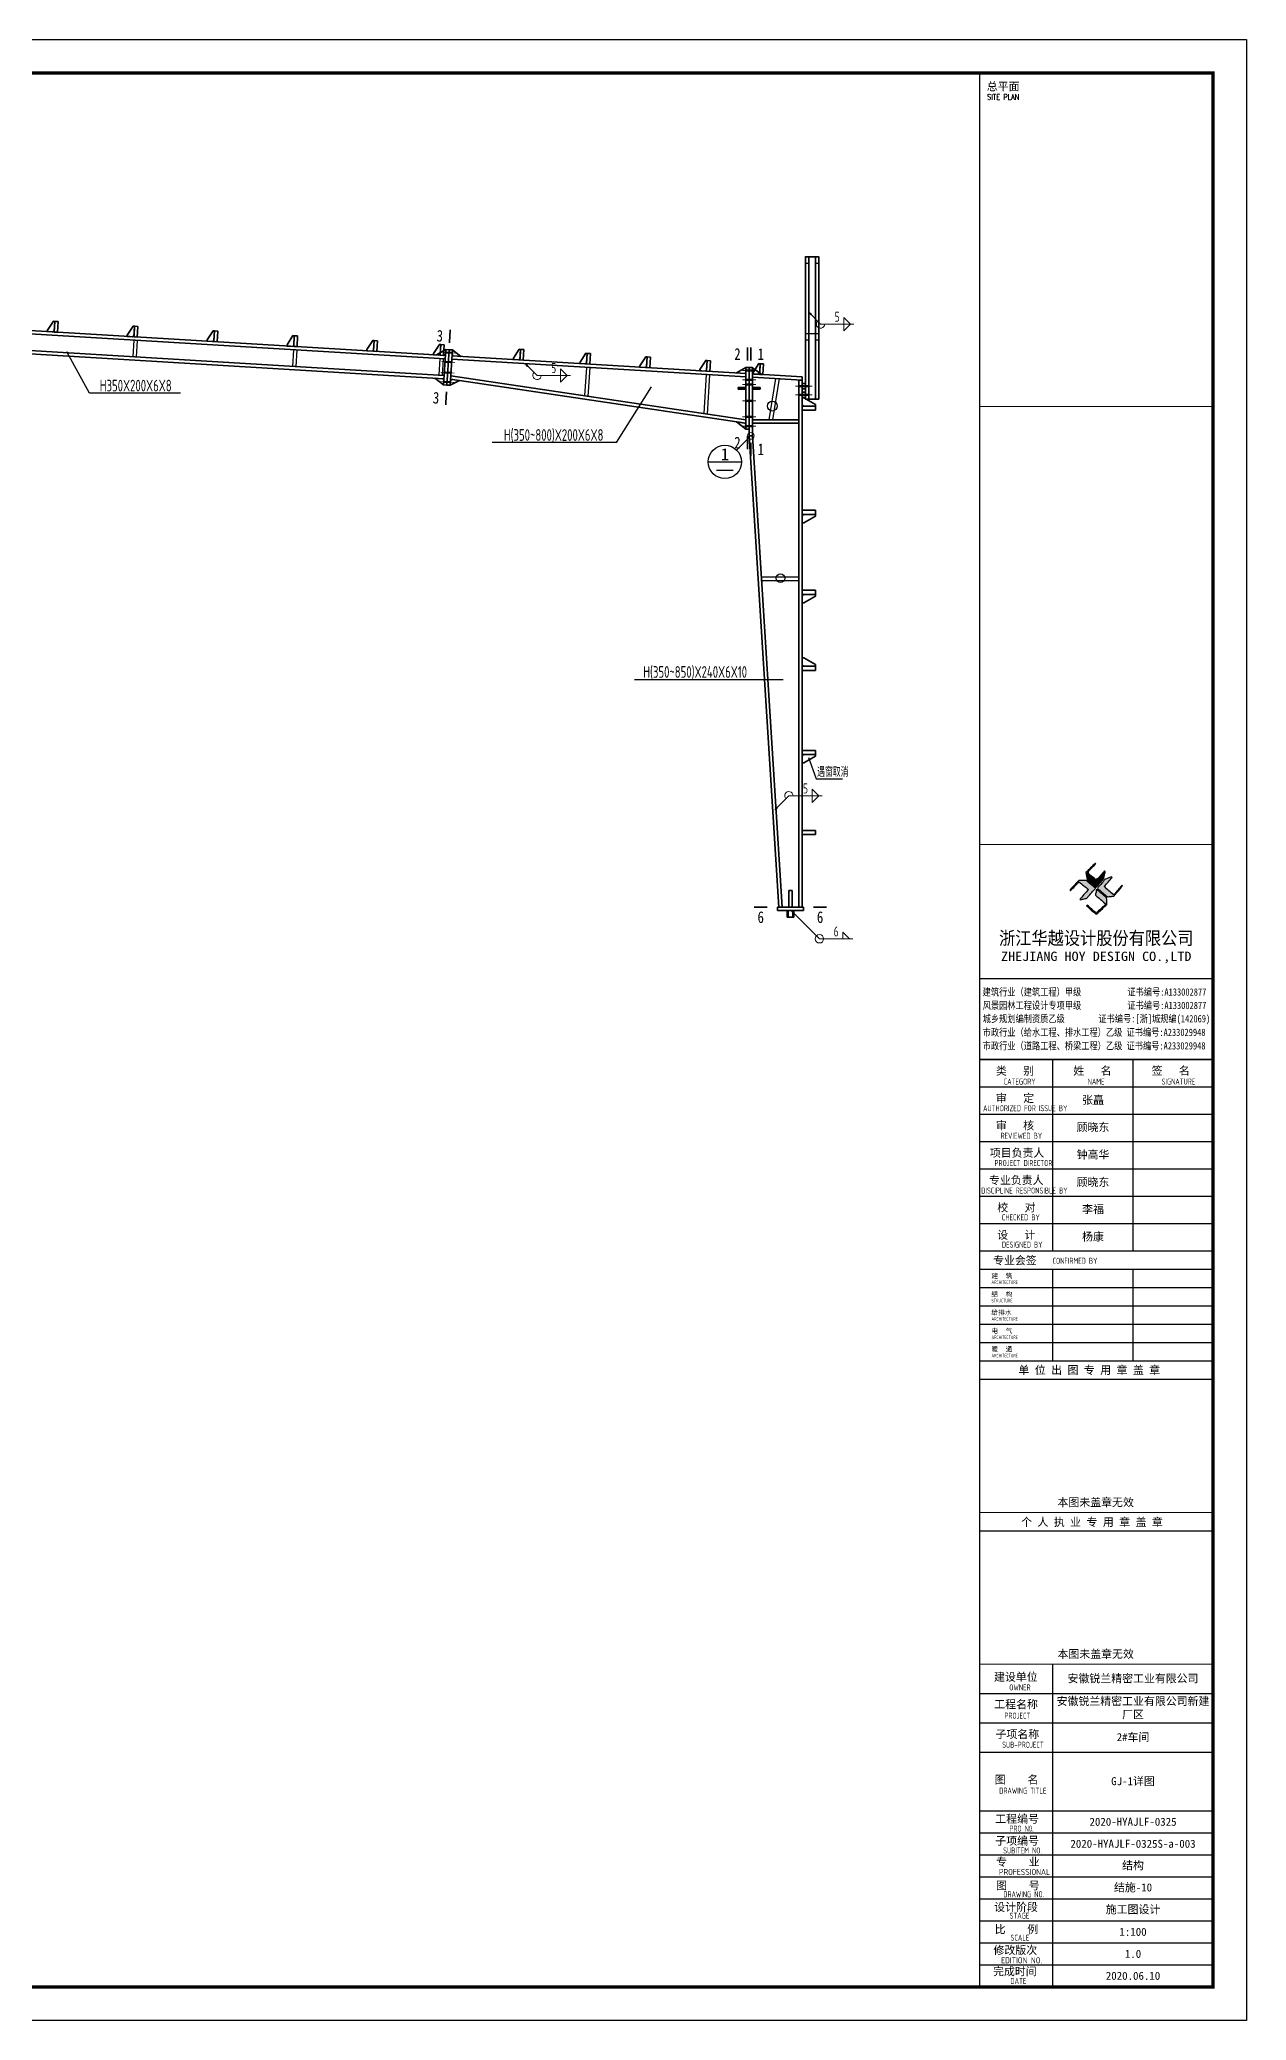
# Model space of a CAD drawing. Extents: x 492302 to 683319, y -252071 to 755100.
# Drawn here: x 562144 to 598336, y -113816 to -54416 of the extents above; entities that cross this region are included whole.
import ezdxf
from ezdxf.enums import TextEntityAlignment as Align

# ---------------------------------------------------------------- set-up
doc = ezdxf.new("R2010")
doc.units = 0
doc.header["$LTSCALE"] = 1000
doc.header["$MEASUREMENT"] = 0
for name, color, linetype, lineweight in [('10', 7, 'Continuous', 35), ('114', 2, 'Continuous', 18), ('116', 1, 'Continuous', 35), ('12', 2, 'Continuous', 35), ('14', 2, 'Continuous', 35), ('墙线__粗线', 7, 'Continuous', 18), ('焊缝标注', 9, 'Continuous', 18), ('索引符号标注', 9, 'Continuous', 18), ('钢板标注', 9, 'Continuous', 18)]:
    doc.layers.add(name, color=color, linetype=linetype, lineweight=lineweight)
for name, color, linetype in [('3T_WOOD', 21, 'Continuous'), ('BALCONY', 6, 'Continuous'), ('PUB_TITLE', 171, 'Continuous'), ('TK', 4, 'Continuous')]:
    doc.layers.add(name, color=color, linetype=linetype)
doc.styles.add('-宋体', font='', dxfattribs={"width": 0.8})
doc.styles.add('FromPkpm', font='Pkpmeng', dxfattribs={"width": 0.7, "bigfont": 'hztxt'})
doc.styles.add('HT', font='simhei.ttf', dxfattribs={"width": 0.8})
doc.styles.add('ROMANS', font='romans__.ttf', dxfattribs={"width": 0.65, "height": 231.275})
doc.styles.add('TSSD_Dimension', font='Tssdeng.shx', dxfattribs={"width": 0.7, "bigfont": 'hztxt.shx'})
doc.styles.add('TSSD_REIN', font='tssdeng.shx', dxfattribs={"width": 0.7, "bigfont": 'tssdchn.shx'})
doc.styles.add('图框', font='')
doc.styles.add('图框字体', font='', dxfattribs={"width": 0.8})
doc.styles.add('图签宋体', font='', dxfattribs={"height": 300})
doc.styles.add('图签黑体', font='simhei.ttf', dxfattribs={"height": 550})
doc.styles.get('-宋体').set_extended_font_data('SimSun')
doc.styles.get('图框').set_extended_font_data('SimSun')
doc.styles.get('图框字体').set_extended_font_data('NSimSun')
doc.styles.get('图签宋体').set_extended_font_data('NSimSun')

# ---------------------------------------------------------------- blocks, each defined once
blk = doc.blocks.new('A$C053D6479')
at = {"layer": 'PUB_TITLE'}
h = blk.add_hatch(color=256, dxfattribs=at)
h.dxf.hatch_style = 1
edge = h.paths.add_edge_path()
edge.add_spline(control_points=[(1026, 827), (1105, 920), (1188, 1008), (1266, 1102)], knot_values=[13, 13, 13, 13, 14, 14, 14, 14], degree=3, periodic=0)
edge.add_spline(control_points=[(1266, 1102), (1258, 1111), (1249, 1119), (1239, 1116)], knot_values=[12, 12, 12, 12, 13, 13, 13, 13], degree=3, periodic=0)
edge.add_spline(control_points=[(1239, 1116), (1210, 1107), (1179, 1092), (1144, 1077)], knot_values=[11, 11, 11, 11, 12, 12, 12, 12], degree=3, periodic=0)
edge.add_spline(control_points=[(1144, 1077), (1109, 1063), (1069, 1053), (1047, 1038)], knot_values=[10, 10, 10, 10, 11, 11, 11, 11], degree=3, periodic=0)
edge.add_spline(control_points=[(1047, 1038), (1028, 1026), (1007, 992), (991, 972)], knot_values=[9, 9, 9, 9, 10, 10, 10, 10], degree=3, periodic=0)
edge.add_spline(control_points=[(991, 972), (942, 913), (899, 868), (849, 810)], knot_values=[8, 8, 8, 8, 9, 9, 9, 9], degree=3, periodic=0)
edge.add_spline(control_points=[(849, 810), (842, 801), (822, 776), (822, 775)], knot_values=[7, 7, 7, 7, 8, 8, 8, 8], degree=3, periodic=0)
edge.add_spline(control_points=[(822, 775), (823, 771), (848, 752), (859, 744)], knot_values=[6, 6, 6, 6, 7, 7, 7, 7], degree=3, periodic=0)
edge.add_spline(control_points=[(859, 744), (949, 670), (1035, 592), (1122, 521)], knot_values=[5, 5, 5, 5, 6, 6, 6, 6], degree=3, periodic=0)
edge.add_spline(control_points=[(1122, 521), (1153, 527), (1185, 530), (1217, 533)], knot_values=[4, 4, 4, 4, 5, 5, 5, 5], degree=3, periodic=0)
edge.add_spline(control_points=[(1217, 533), (1246, 535), (1293, 532), (1316, 542)], knot_values=[3, 3, 3, 3, 4, 4, 4, 4], degree=3, periodic=0)
edge.add_spline(control_points=[(1316, 542), (1327, 547), (1338, 565), (1349, 579)], knot_values=[2, 2, 2, 2, 3, 3, 3, 3], degree=3, periodic=0)
edge.add_spline(control_points=[(1349, 579), (1423, 670), (1507, 759), (1572, 848)], knot_values=[1, 1, 1, 1, 2, 2, 2, 2], degree=3, periodic=0)
edge.add_spline(control_points=[(1572, 848), (1564, 852), (1561, 861), (1551, 862)], knot_values=[0, 0, 0, 0, 1, 1, 1, 1], degree=3, periodic=0)
edge.add_spline(control_points=[(1551, 862), (1469, 769), (1393, 671), (1310, 579)], knot_values=[15, 15, 15, 15, 16, 16, 16, 16], degree=3, periodic=0)
edge.add_spline(control_points=[(1310, 579), (1216, 662), (1118, 742), (1026, 827)], knot_values=[14, 14, 14, 14, 15, 15, 15, 15], degree=3, periodic=0)
at = {"layer": 'TK'}
h = blk.add_hatch(color=256, dxfattribs=at)
h.dxf.hatch_style = 2
edge = h.paths.add_edge_path()
edge.add_spline(control_points=[(728, 856), (728, 856), (728, 856), (719, 864), (651, 922), (580, 978), (514, 1036), (509, 1106), (488, 1176), (479, 1247), (570, 1343), (663, 1436), (758, 1526), (764, 1523), (768, 1518), (774, 1515), (693, 1422), (599, 1343), (520, 1249), (607, 1171), (698, 1096), (789, 1021), (874, 1109), (950, 1206), (1031, 1298), (1066, 1286), (1054, 1262), (1045, 1224), (1036, 1188), (1031, 1158), (1024, 1121), (1020, 1104), (1017, 1085), (1012, 1071), (1004, 1052), (976, 1026), (956, 1003), (906, 946), (866, 899), (814, 839), (806, 829), (789, 806), (787, 806), (777, 804), (728, 856)], knot_values=[0, 0, 0, 0, 0.005, 0.01, 1, 1, 1, 2, 2, 2, 3, 3, 3, 4, 4, 4, 5, 5, 5, 6, 6, 6, 7, 7, 7, 8, 8, 8, 9, 9, 9, 10, 10, 10, 11, 11, 11, 12, 12, 12, 13, 13, 13, 14, 14, 14, 14], degree=3, periodic=0)
h = blk.add_hatch(color=256, dxfattribs=at)
h.dxf.hatch_style = 2
edge = h.paths.add_edge_path()
edge.add_spline(control_points=[(366, 894), (366, 894), (366, 894), (270, 970), (183, 883), (101, 791), (16, 703), (-18, 714), (9, 735), (28, 755), (103, 838), (192, 930), (266, 1005), (319, 1009), (387, 1005), (442, 1007), (456, 1008), (472, 1011), (485, 1007), (507, 1000), (534, 967), (555, 949), (624, 891), (699, 833), (760, 773), (689, 691), (614, 604), (539, 517), (529, 505), (516, 487), (506, 482), (492, 475), (469, 472), (452, 467), (416, 456), (383, 448), (342, 438), (323, 433), (297, 422), (293, 440), (291, 452), (313, 470), (322, 480), (400, 566), (477, 652), (553, 736), (460, 815), (366, 894)], knot_values=[0, 0, 0, 0, 0.005, 0.01, 1, 1, 1, 2, 2, 2, 3, 3, 3, 4, 4, 4, 5, 5, 5, 6, 6, 6, 7, 7, 7, 8, 8, 8, 9, 9, 9, 10, 10, 10, 11, 11, 11, 12, 12, 12, 13, 13, 13, 14, 14, 14, 15, 15, 15, 15], degree=3, periodic=0)
h = blk.add_hatch(color=256, dxfattribs=at)
h.dxf.hatch_style = 2
edge = h.paths.add_edge_path()
edge.add_spline(control_points=[(511, 261), (511, 261), (511, 261), (516, 267), (609, 192), (696, 111), (785, 33), (883, 118), (977, 208), (1070, 298), (992, 373), (892, 456), (803, 534), (791, 544), (768, 561), (766, 569), (761, 588), (776, 634), (780, 655), (785, 690), (788, 721), (795, 746), (897, 661), (998, 576), (1097, 490), (1100, 425), (1106, 361), (1107, 294), (1018, 207), (925, 121), (830, 33), (818, 21), (800, 0), (787, 0), (768, -1), (725, 49), (712, 60), (662, 103), (616, 143), (568, 186), (545, 207), (518, 224), (499, 250), (501, 259), (511, 261)], knot_values=[0, 0, 0, 0, 0.005, 0.01, 1, 1, 1, 2, 2, 2, 3, 3, 3, 4, 4, 4, 5, 5, 5, 6, 6, 6, 7, 7, 7, 8, 8, 8, 9, 9, 9, 10, 10, 10, 11, 11, 11, 12, 12, 12, 13, 13, 13, 14, 14, 14, 14], degree=3, periodic=0)
for points, knots in [([(1031, 1298), (1066, 1286), (1054, 1262), (1045, 1224), (1036, 1188), (1031, 1158), (1024, 1121), (1020, 1104), (1017, 1085), (1012, 1071), (1004, 1052), (976, 1026), (956, 1003), (906, 946), (866, 899), (814, 839), (806, 829), (789, 806), (787, 806), (777, 804), (728, 856), (719, 864), (651, 922), (580, 978), (514, 1036), (509, 1106), (488, 1176), (479, 1247), (570, 1343), (663, 1436), (758, 1526), (764, 1523), (768, 1518), (774, 1515), (693, 1422), (599, 1343), (520, 1249), (607, 1171), (698, 1096), (789, 1021), (874, 1109), (950, 1206), (1031, 1298)], [0, 0, 0, 0, 1, 1, 1, 2, 2, 2, 3, 3, 3, 4, 4, 4, 5, 5, 5, 6, 6, 6, 7, 7, 7, 8, 8, 8, 9, 9, 9, 10, 10, 10, 11, 11, 11, 12, 12, 12, 13, 13, 13, 14, 14, 14, 14]), ([(555, 949), (624, 891), (699, 833), (760, 773), (689, 691), (614, 604), (539, 517), (529, 505), (516, 487), (506, 482), (492, 475), (469, 472), (452, 467), (416, 456), (383, 448), (342, 438), (323, 433), (297, 422), (293, 440), (291, 452), (313, 470), (322, 480), (400, 566), (477, 652), (553, 736), (460, 815), (366, 894), (270, 970), (183, 883), (101, 791), (16, 703), (-18, 714), (9, 735), (28, 755), (103, 838), (192, 930), (266, 1005), (319, 1009), (387, 1005), (442, 1007), (456, 1008), (472, 1011), (485, 1007), (507, 1000), (534, 967), (555, 949)], [0, 0, 0, 0, 1, 1, 1, 2, 2, 2, 3, 3, 3, 4, 4, 4, 5, 5, 5, 6, 6, 6, 7, 7, 7, 8, 8, 8, 9, 9, 9, 10, 10, 10, 11, 11, 11, 12, 12, 12, 13, 13, 13, 14, 14, 14, 15, 15, 15, 15]), ([(1097, 490), (1100, 425), (1106, 361), (1107, 294), (1018, 207), (925, 121), (830, 33), (818, 21), (800, 0), (787, 0), (768, -1), (725, 49), (712, 60), (662, 103), (616, 143), (568, 186), (545, 207), (518, 224), (499, 250), (501, 259), (511, 261), (516, 267), (609, 192), (696, 111), (785, 33), (883, 118), (977, 208), (1070, 298), (992, 373), (892, 456), (803, 534), (791, 544), (768, 561), (766, 569), (761, 588), (776, 634), (780, 655), (785, 690), (788, 721), (795, 746), (897, 661), (998, 576), (1097, 490)], [0, 0, 0, 0, 1, 1, 1, 2, 2, 2, 3, 3, 3, 4, 4, 4, 5, 5, 5, 6, 6, 6, 7, 7, 7, 8, 8, 8, 9, 9, 9, 10, 10, 10, 11, 11, 11, 12, 12, 12, 13, 13, 13, 14, 14, 14, 14]), ([(1551, 862), (1561, 861), (1564, 852), (1572, 848), (1507, 759), (1423, 670), (1349, 579), (1338, 565), (1327, 547), (1316, 542), (1293, 532), (1246, 535), (1217, 533), (1185, 530), (1153, 527), (1122, 521), (1035, 592), (949, 670), (859, 744), (848, 752), (823, 771), (822, 775), (822, 776), (842, 801), (849, 810), (899, 868), (942, 913), (991, 972), (1007, 992), (1028, 1026), (1047, 1038), (1069, 1053), (1109, 1063), (1144, 1077), (1179, 1092), (1210, 1107), (1239, 1116), (1249, 1119), (1258, 1111), (1266, 1102), (1188, 1008), (1105, 920), (1026, 827), (1118, 742), (1216, 662), (1310, 579), (1393, 671), (1469, 769), (1551, 862)], [0, 0, 0, 0, 1, 1, 1, 2, 2, 2, 3, 3, 3, 4, 4, 4, 5, 5, 5, 6, 6, 6, 7, 7, 7, 8, 8, 8, 9, 9, 9, 10, 10, 10, 11, 11, 11, 12, 12, 12, 13, 13, 13, 14, 14, 14, 15, 15, 15, 16, 16, 16, 16])]:
    blk.add_open_spline(points, degree=3, knots=knots, dxfattribs=at)
blk = doc.blocks.new('GeYuanFrame_78814363', base_point=(20.09, 4.53))
at = {"layer": 'PUB_TITLE'}
for points in [[(1013.09, 235.33), (1013.09, 292.73)], [(1037.09, 235.33), (1037.09, 292.73)], [(1013.09, 202.33), (1013.09, 229.83)], [(1037.09, 202.33), (1037.09, 229.83)], [(1013.09, 14.53), (1013.09, 111.33)]]:
    blk.add_lwpolyline(points, dxfattribs=at)
at = {"layer": 'TK'}
for p, q in [((991.09, 316.93), (1061.09, 316.93)), ((991.09, 284.53), (1061.09, 284.53)), ((991.09, 276.33), (1061.09, 276.33)), ((991.09, 268.13), (1061.09, 268.13)), ((991.09, 259.93), (1061.09, 259.93)), ((991.09, 251.73), (1061.09, 251.73)), ((991.09, 243.53), (1061.09, 243.53)), ((991.09, 235.33), (1061.09, 235.33)), ((991.09, 235.33), (1061.09, 235.33)), ((991.09, 102.53), (1061.09, 102.53)), ((991.09, 93.73), (1061.09, 93.73)), ((991.09, 84.93), (1013.09, 84.93)), ((991.09, 84.93), (1061.09, 84.93)), ((991.09, 67.37), (1061.09, 67.37)), ((991.09, 67.33), (1061.09, 67.33)), ((991.09, 60.77), (1061.09, 60.77)), ((991.09, 54.17), (1061.09, 54.17)), ((991.09, 47.57), (1061.09, 47.57)), ((991.09, 40.97), (1061.09, 40.97)), ((991.09, 34.37), (1061.09, 34.37)), ((991.09, 27.77), (1061.09, 27.77)), ((991.09, 21.17), (1061.09, 21.17)), ((991.09, 14.53), (1061.09, 14.53))]:
    blk.add_line(p, q, dxfattribs=at)
blk.add_lwpolyline([(20.09, 4.53), (20.09, 598.53), (1071.09, 598.53), (1071.09, 4.53)], close=True, dxfattribs=at)
at = {"layer": 'TK', "const_width": 1}
blk.add_lwpolyline([(45.09, 588.53), (1061.09, 588.53), (1061.09, 14.53), (45.09, 14.53)], close=True, dxfattribs=at)
at = {"layer": 'TK'}
for points, const_width in [([(991.09, 588.53), (991.09, 14.53)], 0.4), ([(991.09, 488.5), (1061.09, 488.5)], 0.35), ([(991.09, 357.14), (1061.09, 357.14)], 0.35), ([(991.09, 292.73), (1061.09, 292.73)], 0.35), ([(991.09, 292.73), (1061.09, 292.73)], 0.35), ([(991.09, 235.33), (1061.09, 235.33)], 0.35), ([(991.09, 202.33), (1061.09, 202.33)], 0.35), ([(991.09, 156.83), (1061.09, 156.83)], 0.35), ([(991.09, 111.33), (1061.09, 111.33)], 0.35), ([(991.09, 67.37), (1061.09, 67.37)], 0.35)]:
    blk.add_lwpolyline(points, dxfattribs=dict(at, const_width=const_width))
for points in [[(991.09, 292.73), (1061.09, 292.73)], [(991.09, 235.33), (1061.09, 235.33)], [(991.09, 229.83), (1061.09, 229.83)], [(991.09, 224.33), (1061.09, 224.33)], [(991.09, 218.83), (1061.09, 218.83)], [(991.09, 213.33), (1061.09, 213.33)], [(991.09, 207.83), (1061.09, 207.83)], [(991.09, 202.33), (1061.09, 202.33)], [(991.09, 196.83), (1061.09, 196.83)], [(991.09, 151.33), (1061.09, 151.33)]]:
    blk.add_lwpolyline(points, dxfattribs=at)
at = {"layer": 'PUB_TITLE', "xscale": 0.01000000000021828, "yscale": 0.01000000000021828, "zscale": 0.01}
blk.add_blockref('A$C053D6479', (1018.19, 336.27), dxfattribs=at)
at = {"layer": 'TK', "style": '图签宋体'}
for s, height, p in [('总平面', 2.4, (993.23, 583.28)), ('类   别', 2.4, (995.97, 288.09)), ('姓   名', 2.4, (1019.2, 288.09)), ('签   名', 2.4, (1042.68, 288.09)), ('审   定', 2.4, (995.97, 279.89)), ('审   核', 2.4, (995.97, 271.69)), ('项目负责人', 2.4, (994.13, 263.49)), ('专业负责人', 2.4, (993.89, 255.29)), ('校   对', 2.4, (996.38, 247.09)), ('设   计', 2.4, (996.36, 238.89)), ('专业会签', 2.4, (995.12, 231.24)), ('建  筑', 1.44, (994.61, 227.11)), ('结  构', 1.44, (994.61, 221.61)), ('给排水', 1.44, (994.61, 216.11)), ('电  气', 1.44, (994.61, 210.61)), ('暖  通', 1.44, (994.61, 205.11)), ('单 位 出 图 专 用 章 盖 章', 2.4, (1002.72, 198.35)), ('本图未盖章无效', 2.4, (1014.43, 158.7)), ('个 人 执 业 专 用 章 盖 章', 2.4, (1003.52, 152.77)), ('本图未盖章无效', 2.4, (1014.43, 113.2)), ('建设单位', 2.4, (995.39, 106.33)), ('工程名称', 2.4, (995.47, 98.12)), ('子项名称', 2.4, (995.85, 89.14)), ('图    名', 2.4, (995.63, 75.5)), ('工程编号', 2.4, (995.77, 63.77)), ('子项编号', 2.4, (995.77, 57.19)), ('专    业', 2.4, (996.01, 50.88)), ('图    号', 2.4, (996.02, 43.77)), ('设计阶段', 2.4, (995.45, 37.32)), ('比    例', 2.4, (995.59, 30.63)), ('修改版次', 2.4, (995.24, 24.41)), ('完成时间', 2.4, (995.11, 18.02))]:
    blk.add_text(s, height=height, dxfattribs=at).set_placement(p)
at = {"layer": 'TK'}
for s, height, style, width, p in [('SITE PLAN', 1.697, 'ROMANS', 0.76, (993.35, 580.49)), ('建筑行业（建筑工程）甲级           证书编号:A133002877', 2.2, '-宋体', 0.8, (992, 311.83)), ('风景园林工程设计专项甲级           证书编号:A133002877', 2.2, '-宋体', 0.8, (992, 307.81)), ('城乡规划编制资质乙级        证书编号:[浙]城规编(142069)', 2.2, '-宋体', 0.8, (992, 303.82)), ('市政行业（给水工程、排水工程）乙级 证书编号:A233029948', 2.2, '-宋体', 0.8, (992, 299.74)), ('市政行业（道路工程、桥梁工程）乙级 证书编号:A233029948', 2.2, '-宋体', 0.8, (992, 295.69)), ('CATEGORY', 1.8, 'TSSD_REIN', 0.7, (998.32, 285.17)), ('NAME', 1.8, 'TSSD_REIN', 0.7, (1023.51, 285.17)), ('SIGNATURE', 1.8, 'TSSD_REIN', 0.7, (1045.66, 285.17)), ('AUTHORIZED FOR ISSUE BY', 1.8, 'TSSD_REIN', 0.7, (992.12, 277.17)), ('REVIEWED BY', 1.8, 'TSSD_REIN', 0.7, (997.36, 268.91)), ('PROJECT DIRECTOR', 1.8, 'TSSD_REIN', 0.7, (995.55, 260.74)), ('DISCIPLINE RESPONSIBLE BY', 1.8, 'TSSD_REIN', 0.7, (991.57, 252.48)), ('CHECKED BY', 1.8, 'TSSD_REIN', 0.7, (997.75, 244.44)), ('DESIGNED BY', 1.8, 'TSSD_REIN', 0.7, (997.76, 236.27)), ('CONFIRMED BY', 1.8, 'TSSD_REIN', 0.7, (1012.94, 231.42)), ('ARCHITECTURE', 1.08, 'TSSD_REIN', 0.7, (994.65, 225.34)), ('STRUCTURE', 1.08, 'TSSD_REIN', 0.7, (994.65, 219.84)), ('ARCHITECTURE', 1.08, 'TSSD_REIN', 0.7, (994.65, 214.34)), ('ARCHITECTURE', 1.08, 'TSSD_REIN', 0.7, (994.65, 208.84)), ('ARCHITECTURE', 1.08, 'TSSD_REIN', 0.7, (994.65, 203.34)), ('OWNER', 1.8, 'TSSD_REIN', 0.7, (999.98, 103.48)), ('PROJECT', 1.8, 'TSSD_REIN', 0.7, (998.52, 95.02)), ('SUB-PROJECT', 1.8, 'TSSD_REIN', 0.7, (997.86, 86.3)), ('DRAWING TITLE', 1.8, 'TSSD_REIN', 0.7, (996.97, 72.53)), ('PRO N0.', 1.8, 'TSSD_REIN', 0.7, (1000.01, 61.15)), ('SUBITEM NO.', 1.8, 'TSSD_REIN', 0.7, (998.15, 54.58)), ('PROFESSIONAL', 1.8, 'TSSD_REIN', 0.8, (996.88, 48.15)), ('DRAWING NO.', 1.8, 'TSSD_REIN', 0.7, (998.19, 41.45)), ('STAGE', 1.8, 'TSSD_REIN', 0.7, (1000.09, 35.03)), ('SCALE', 1.8, 'TSSD_REIN', 0.7, (1000.38, 28.42)), ('EDITION NO.', 1.8, 'TSSD_REIN', 0.8, (997.53, 21.64)), ('DATE', 1.8, 'TSSD_REIN', 0.7, (1000.33, 15.45))]:
    blk.add_text(s, height=height, dxfattribs=dict(at, style=style, width=width)).set_placement(p)
for s, height, style, width, p in [('浙江华越设计股份有限公司', 3.96, 'HT', 0.9, (1026.07, 329.16)), ('ZHEJIANG HOY DESIGN CO.,LTD', 2.8, '图签黑体', 1.11, (1026.06, 323.29))]:
    blk.add_text(s, height=height, dxfattribs=dict(at, style=style, width=width)).set_placement(p, align=Align.MIDDLE)
at = {"layer": 'TK', "char_height": 2.4, "attachment_point": 5, "style": '图签宋体'}
for s, insert, width in [('张矗', (1025.09, 280.4), 24), ('顾晓东', (1025.09, 272.23), 24), ('钟高华', (1025.09, 264.03), 24), ('顾晓东', (1025.09, 255.76), 24), ('李福', (1025.09, 247.63), 24), ('杨康', (1025.09, 239.43), 24), ('安徽锐兰精密工业有限公司', (1037.09, 106.93), 48), ('安徽锐兰精密工业有限公司新建厂区', (1037.09, 98.13), 48), ('2#车间', (1037.09, 89.33), 48), ('GJ-1详图', (1037.09, 76.13), 48), ('2020-HYAJLF-0325', (1037.09, 64.07), 48), ('2020-HYAJLF-0325S-a-003', (1037.09, 57.47), 48), ('结构', (1037.09, 50.87), 48), ('结施-10', (1037.09, 44.27), 48), ('施工图设计', (1037.09, 37.67), 48), ('1:100', (1037.09, 31.07), 48), ('1.0', (1037.09, 24.47), 48), ('2020.06.10', (1037.09, 17.88), 48)]:
    blk.add_mtext(s, dxfattribs=dict(at, insert=insert, width=width))
blk = doc.blocks.new('Q321QS4A234223')
at = {"layer": '12', "lineweight": 35, "ltscale": 100}
for p, q in [((418796, 108127), (418696, 108121)), ((418696, 108121), (418715, 107802)), ((418815, 107808), (418796, 108127)), ((421191, 108271), (421092, 108265)), ((421092, 108265), (421111, 107946)), ((421211, 107952), (421191, 108271)), ((423587, 108415), (423487, 108409)), ((423487, 108409), (423506, 108089)), ((423606, 108095), (423587, 108415)), ((425983, 108558), (425883, 108553)), ((425883, 108553), (425902, 108233)), ((425902, 108233), (426002, 108239)), ((426002, 108239), (425983, 108558)), ((409213, 107552), (409113, 107546)), ((409113, 107546), (409132, 107227)), ((409232, 107233), (409213, 107552)), ((411609, 107696), (411509, 107690)), ((411509, 107690), (411528, 107371)), ((411628, 107377), (411609, 107696)), ((414004, 107840), (413904, 107834)), ((413904, 107834), (413924, 107514)), ((413924, 107514), (414023, 107520)), ((414023, 107520), (414004, 107840)), ((416400, 107984), (416300, 107978)), ((416300, 107978), (416319, 107658)), ((416319, 107658), (416419, 107664)), ((416419, 107664), (416400, 107984)), ((418715, 107802), (418815, 107808)), ((421111, 107946), (421211, 107952)), ((423506, 108089), (423606, 108095)), ((399630, 106977), (399530, 106971)), ((399530, 106971), (399549, 106652)), ((399649, 106658), (399630, 106977)), ((402026, 107121), (401926, 107115)), ((401926, 107115), (401945, 106796)), ((402045, 106802), (402026, 107121)), ((404422, 107265), (404322, 107259)), ((404322, 107259), (404341, 106939)), ((404341, 106939), (404441, 106945)), ((404441, 106945), (404422, 107265)), ((406817, 107409), (406717, 107403)), ((406717, 107403), (406737, 107083)), ((406737, 107083), (406836, 107089)), ((406836, 107089), (406817, 107409)), ((409132, 107227), (409232, 107233)), ((411528, 107371), (411628, 107377)), ((389049, 106342), (388949, 106336)), ((388949, 106336), (388969, 106017)), ((389068, 106023), (389049, 106342)), ((390846, 106450), (390746, 106444)), ((390746, 106444), (390765, 106125)), ((390865, 106131), (390846, 106450)), ((392842, 106570), (392743, 106564)), ((392743, 106564), (392762, 106245)), ((392862, 106251), (392842, 106570)), ((395238, 106714), (395138, 106708)), ((395138, 106708), (395157, 106388)), ((395157, 106388), (395257, 106394)), ((395257, 106394), (395238, 106714)), ((397234, 106834), (397135, 106828)), ((397135, 106828), (397154, 106508)), ((397154, 106508), (397254, 106514)), ((397254, 106514), (397234, 106834)), ((399549, 106652), (399649, 106658)), ((401945, 106796), (402045, 106802)), ((385655, 106139), (385555, 106133)), ((385555, 106133), (385575, 105813)), ((385575, 105813), (385674, 105819)), ((385674, 105819), (385655, 106139)), ((387252, 106235), (387153, 106229)), ((387153, 106229), (387172, 105909)), ((387172, 105909), (387272, 105915)), ((387272, 105915), (387252, 106235)), ((388969, 106017), (389068, 106023)), ((390765, 106125), (390865, 106131)), ((392762, 106245), (392862, 106251))]:
    blk.add_line(p, q, dxfattribs=at)
for points in [[(419012, 107860), (419014, 107820), (418855, 107810), (418812, 107848), (418796, 108127), (418836, 108130)], [(421408, 108004), (421410, 107964), (421250, 107954), (421208, 107992), (421191, 108271), (421231, 108273)], [(423803, 108147), (423806, 108107), (423646, 108098), (423604, 108135), (423587, 108415), (423627, 108417)], [(426199, 108291), (426202, 108251), (426042, 108241), (426000, 108279), (425983, 108558), (426023, 108561)], [(409429, 107285), (409432, 107245), (409272, 107235), (409230, 107273), (409213, 107552), (409253, 107555)], [(411825, 107429), (411827, 107389), (411668, 107379), (411625, 107417), (411609, 107696), (411649, 107698)], [(414221, 107572), (414223, 107532), (414063, 107523), (414021, 107560), (414004, 107840), (414044, 107842)], [(416616, 107716), (416619, 107676), (416459, 107667), (416417, 107704), (416400, 107984), (416440, 107986)], [(399847, 106710), (399849, 106670), (399689, 106660), (399647, 106698), (399630, 106977), (399670, 106980)], [(402242, 106854), (402245, 106814), (402085, 106804), (402043, 106842), (402026, 107121), (402066, 107123)], [(404638, 106997), (404640, 106957), (404481, 106948), (404438, 106985), (404422, 107265), (404461, 107267)], [(407034, 107141), (407036, 107101), (406876, 107092), (406834, 107129), (406817, 107409), (406857, 107411)], [(389266, 106075), (389268, 106035), (389108, 106025), (389066, 106063), (389049, 106342), (389089, 106345)], [(391062, 106183), (391065, 106143), (390905, 106133), (390863, 106171), (390846, 106450), (390886, 106453)], [(393059, 106303), (393061, 106263), (392901, 106253), (392859, 106291), (392842, 106570), (392882, 106572)], [(395454, 106446), (395457, 106406), (395297, 106397), (395255, 106434), (395238, 106714), (395278, 106716)], [(397451, 106566), (397453, 106526), (397294, 106517), (397251, 106554), (397234, 106834), (397274, 106836)], [(385872, 105871), (385874, 105831), (385714, 105822), (385672, 105859), (385655, 106139), (385695, 106141)], [(387469, 105967), (387471, 105927), (387311, 105918), (387269, 105955), (387252, 106235), (387292, 106237)]]:
    blk.add_lwpolyline(points, close=True, dxfattribs=at)
at = {"layer": '3T_WOOD'}
for points in [[(418721, 107702), (418765, 106963)], [(418821, 107708), (418866, 106960)], [(423512, 107990), (423581, 106840)], [(423612, 107996), (423681, 106846)], [(409138, 107126), (409168, 106628)], [(409238, 107132), (409268, 106634)], [(413930, 107414), (413960, 106915)], [(414029, 107420), (414059, 106921)], [(399556, 106551), (399585, 106053)], [(399655, 106557), (399685, 106059)], [(404347, 106838), (404377, 106340)], [(404447, 106844), (404477, 106346)], [(387178, 105808), (387249, 104627)], [(387278, 105814), (387348, 104641)], [(390771, 106023), (390823, 105160)], [(390871, 106029), (390923, 105175)], [(395163, 106287), (395193, 105789)], [(395263, 106293), (395293, 105795)]]:
    blk.add_lwpolyline(points, dxfattribs=at)
blk = doc.blocks.new('w453w53')
at = {"layer": '12', "color": 4}
for p, q in [((473598, 1381074, -5700), (474078, 1381074, -5700)), ((473598, 1380924, -5700), (473598, 1381074, -5700)), ((473598, 1381074, -5700), (474078, 1381074, -5700)), ((474078, 1381074, -5700), (474078, 1380925, -5700)), ((473598, 1380924, -5700), (473598, 1380864, -5700)), ((473598, 1380864, -5700), (474019, 1380624, -5700)), ((474078, 1380865, -5700), (474018, 1380924, -5700)), ((474019, 1380624, -5700), (474078, 1380625, -5700)), ((474078, 1380625, -5700), (474078, 1380865, -5700))]:
    blk.add_line(p, q, dxfattribs=at)
at = {"layer": '12', "color": 4, "elevation": -5700}
blk.add_lwpolyline([(474078, 1380925), (473598, 1380925)], dxfattribs=at)

msp = doc.modelspace()

# ---------------------------------------------------------------- hatches: boundary and pattern name
at = {"layer": '焊缝标注'}
for points in [[(585211.2, -62592.2), (585271.1, -62673.7), (585292.4, -62652.5)], [(576709.7, -64132.7), (576769.5, -64214.2), (576790.8, -64193)], [(584189.2, -77515.8), (584270.5, -77455.8), (584249.3, -77434.6)], [(584686.2, -80530.6), (584746.1, -80612.1), (584767.4, -80590.9)]]:
    msp.add_hatch(color=256, dxfattribs=at).paths.add_polyline_path(points)

# ---------------------------------------------------------------- linework, layer by layer
at = {"color": 3, "lineweight": 35, "ltscale": 100}
for p, q in [((585111.2, -65193.8), (585111.2, -60930.6)), ((585111.2, -60930.6), (585211.2, -60930.6)), ((585111.2, -60930.6), (585511.2, -60930.6)), ((585211.2, -65193.8), (585211.2, -60930.6)), ((585411.2, -65193.8), (585411.2, -60930.6)), ((585411.2, -60930.6), (585511.2, -60930.6)), ((585511.2, -65193.8), (585511.2, -60930.6)), ((553704.9, -62752.4), (574305.6, -63988.4)), ((553710.9, -62652.6), (574311.6, -63888.6)), ((553668.9, -63351.3), (574269.6, -64587.4)), ((553674.9, -63251.5), (574275.6, -64487.5)), ((574505.2, -64000.4), (583323, -64529.5)), ((574511.2, -63900.6), (583323, -64429.3)), ((574469.3, -64599.3), (583323, -65921.3)), ((574475.3, -64499.1), (583323, -65820.1)), ((584911, -80430.6), (584911, -64624.8)), ((585011.2, -64630.8), (584911, -64624.8)), ((585011.2, -80430.6), (585011.2, -64630.8)), ((585111.2, -65193.8), (585511.2, -65193.8)), ((584311.2, -80430.6), (583423, -66301.3)), ((583523, -66301.3), (583423, -66301.3)), ((584411.2, -80430.6), (583523, -66301.3))]:
    msp.add_line(p, q, dxfattribs=at)
at = {"const_width": 37.7}
for points in [[(585411.2, -61124.4), (585511.2, -61124.4), (585511.2, -60930.6), (585111.2, -60930.6), (585111.2, -61124.4), (585208.5, -61124.4)], [(585411.2, -63424.4), (585511.2, -63424.4), (585511.2, -63230.6), (585111.2, -63230.6), (585111.2, -63424.4), (585208.5, -63424.4)]]:
    msp.add_lwpolyline(points, dxfattribs=at)
at = {"color": 6}
msp.add_lwpolyline([(585200.4, -75944.8), (585431.4, -76583), (586219.2, -76583)], dxfattribs=at)
at = {"layer": '10', "lineweight": 35, "ltscale": 100, "const_width": 50}
for points in [[(574458.1, -63116), (574434.2, -63515.3)], [(583373, -63644.9), (583373, -64044.9)], [(583473, -63644.9), (583473, -64044.9)], [(574322.6, -65374), (574346.6, -64974.7)], [(583373, -66701.3), (583373, -66301.3)], [(583473, -66901.3), (583473, -66501.3)], [(583571.2, -80430.6), (583971.2, -80430.6)], [(585751.2, -80430.6), (585351.2, -80430.6)]]:
    msp.add_lwpolyline(points, dxfattribs=at)
at = {"layer": '114', "lineweight": 18, "ltscale": 100}
for p, q in [((574200.4, -64072.3), (574599.6, -64096.3)), ((574217.1, -63792.8), (574616.4, -63816.8)), ((574164.4, -64671.2), (574563.7, -64695.2)), ((574181.2, -64391.7), (574580.5, -64415.7)), ((583223, -64339.3), (583623, -64339.3)), ((583223, -64619.5), (583623, -64619.5)), ((583223, -64759.5), (583623, -64759.5)), ((583223, -65245.5), (583623, -65245.5)), ((584811.2, -64810.8), (585311.2, -64810.8)), ((584811.2, -65070.8), (585311.2, -65070.8)), ((583223, -65730.1), (583623, -65730.1)), ((583223, -66011.3), (583623, -66011.3))]:
    msp.add_line(p, q, dxfattribs=at)
at = {"layer": '114', "color": 1, "lineweight": 70, "ltscale": 100}
for p, q in [((574300.2, -64078.3), (574499.8, -64090.3)), ((574317, -63798.8), (574516.6, -63810.8)), ((574264.2, -64677.2), (574463.9, -64689.2)), ((574281, -64397.7), (574480.7, -64409.7)), ((583323, -64339.3), (583523, -64339.3)), ((583323, -64619.5), (583523, -64619.5)), ((583323, -64759.5), (583523, -64759.5)), ((583323, -65245.5), (583523, -65245.5)), ((584911.2, -64810.8), (585211.2, -64810.8)), ((584911.2, -65070.8), (585211.2, -65070.8)), ((583323, -65730.1), (583523, -65730.1)), ((583323, -66011.3), (583523, -66011.3))]:
    msp.add_line(p, q, dxfattribs=at)
at = {"layer": '116', "lineweight": 35, "ltscale": 100}
for p, q in [((584561.2, -80530.6), (584561.2, -80730.6)), ((584561.2, -80730.6), (584761.2, -80730.6)), ((584591.2, -80530.6), (584591.2, -80730.6)), ((584731.2, -80530.6), (584731.2, -80730.6)), ((584761.2, -80530.6), (584761.2, -80730.6))]:
    msp.add_line(p, q, dxfattribs=at)
at = {"layer": '12', "color": 4}
for p, q in [((585411.1, -78130.5), (585011.2, -78130.5)), ((585411.1, -78130.5), (585011.2, -78130.5)), ((585411, -78255.5), (585411.1, -78130.5))]:
    msp.add_line(p, q, dxfattribs=at)
msp.add_lwpolyline([(585011.1, -78255.1), (585411, -78255.1)], dxfattribs=at)
at = {"layer": '14', "lineweight": 35, "ltscale": 100}
for p, q in [((574042, -63872.5), (574322.3, -63708.9)), ((574271.6, -63886.2), (574042, -63872.5)), ((574258.7, -64769), (574322.3, -63708.9)), ((574314, -63848.7), (574271.6, -63886.2)), ((574322.3, -63708.9), (574314, -63848.7)), ((574322.3, -63708.9), (574422.2, -63714.9)), ((574422.2, -63714.9), (574358.6, -64775)), ((574358.6, -64775), (574422.2, -63714.9)), ((574422.2, -63714.9), (574522, -63720.9)), ((574522, -63720.9), (574458.4, -64781)), ((574513.6, -63860.7), (574522, -63720.9)), ((574551.1, -63903), (574513.6, -63860.7)), ((574522, -63720.9), (574780.7, -63916.8)), ((574780.7, -63916.8), (574551.1, -63903)), ((574258.9, -64767), (574000.1, -64571.2)), ((574000.1, -64571.2), (574229.7, -64585)), ((574229.7, -64585), (574267.2, -64627.3)), ((574267.2, -64627.3), (574258.9, -64767)), ((574736.3, -64639.2), (574458.5, -64779)), ((574458.5, -64779), (574466.9, -64639.3)), ((574466.9, -64639.3), (574508.8, -64605.3)), ((574508.8, -64605.3), (574736.3, -64639.2)), ((583043.5, -64412.5), (583323, -64249.3)), ((583283.1, -64426.9), (583043.5, -64412.5)), ((583323, -64389.3), (583283.1, -64426.9)), ((583323, -66101.3), (583323, -64244.9)), ((583323, -64244.9), (583423, -64244.9)), ((583323, -64249.3), (583323, -64389.3)), ((583423, -66301.3), (583423, -64244.9)), ((583423, -64244.9), (583523, -64244.9)), ((583423, -64244.9), (583423, -66101.3)), ((583523, -64244.9), (583523, -66301.3)), ((583523, -64401.3), (583523, -64261.3)), ((583523, -64261.3), (583802.5, -64458.1)), ((583563, -64443.7), (583523, -64401.3)), ((583523, -64441.3), (585011.2, -64530.6)), ((583523, -64541.5), (583523, -64441.3)), ((585011.2, -64630.8), (583523, -64541.5)), ((583802.5, -64458.1), (583563, -64443.7)), ((585011.2, -64530.6), (585011.2, -64630.8)), ((585111.2, -64730.8), (585011.2, -64730.8)), ((585011.2, -64730.8), (585011.2, -64890.8)), ((585111.2, -64890.8), (585111.2, -64730.8)), ((574358.6, -64775), (574258.7, -64769)), ((574458.4, -64781), (574358.6, -64775)), ((583323, -64849.5), (583093, -64849.5)), ((583093, -64849.5), (583093, -64899.5)), ((583093, -64899.5), (583323, -64899.5)), ((583323, -64899.5), (583323, -64849.5)), ((583523, -64849.5), (583753, -64849.5)), ((583523, -64899.5), (583523, -64849.5)), ((583753, -64899.5), (583523, -64899.5)), ((583753, -64849.5), (583753, -64899.5)), ((585011.2, -64890.8), (585111.2, -64890.8)), ((585111.2, -64990.8), (585011.2, -64990.8)), ((585011.2, -64990.8), (585011.2, -65150.8)), ((585011.2, -65150.8), (585111.2, -65150.8)), ((585111.2, -65150.8), (585111.2, -64990.8)), ((583323, -66101.3), (583046.1, -65879.9)), ((583046.1, -65879.9), (583283.5, -65915.3)), ((583283.5, -65915.3), (583323, -65961.3)), ((583523, -65820.7), (584911, -65820.7)), ((583523, -65920.7), (583523, -65820.7)), ((584911, -65920.7), (583523, -65920.7)), ((584911, -65820.7), (584911, -65920.7)), ((583323, -65961.3), (583323, -66101.3)), ((583423, -66101.3), (583323, -66101.3)), ((583523, -66301.3), (583423, -66301.3)), ((584611.2, -80430.6), (584611.2, -79930.6)), ((584611.2, -79930.6), (584711.2, -79930.6)), ((584711.2, -79930.6), (584711.2, -80430.6)), ((584271.2, -80530.6), (584271.2, -80430.6)), ((584271.2, -80430.6), (585051.2, -80430.6)), ((585051.2, -80530.6), (584271.2, -80530.6)), ((584711.2, -80430.6), (584611.2, -80430.6)), ((585051.2, -80430.6), (585051.2, -80530.6))]:
    msp.add_line(p, q, dxfattribs=at)
at = {"layer": '3T_WOOD'}
for p, q in [((583789.1, -70530.5), (584911.2, -70530.5)), ((583795.7, -70635.4), (584911.2, -70635.4))]:
    msp.add_line(p, q, dxfattribs=at)
for points in [[(584208.8, -64582.6), (584011.8, -65820.7)], [(584324.1, -64582.6), (584127.1, -65820.7)]]:
    msp.add_lwpolyline(points, dxfattribs=at)
for centre, radius in [((584119.3, -65404.7), 148.4), ((584362.4, -70566.9), 129.6)]:
    msp.add_circle(centre, radius, dxfattribs=at)
at = {"layer": 'BALCONY'}
for p, q in [((566364.6, -65018.6), (563635.3, -65018.6)), ((579445.9, -66499.4, -3.6), (580496.6, -64831.3)), ((579445.9, -66499.4, -3.6), (575718.8, -66499.4, -3.6)), ((579981.6, -73605.7), (584440.9, -73605.7))]:
    msp.add_line(p, q, dxfattribs=at)
msp.add_lwpolyline([(566364.6, -65018.6), (563635.3, -65018.6), (562964.9, -63779.1)], dxfattribs=at)
at = {"layer": '墙线__粗线', "lineweight": 18, "ltscale": 100}
msp.add_circle((583473, -66301.3), 100, dxfattribs=at)
at = {"layer": '焊缝标注', "lineweight": 18, "ltscale": 100}
for p, q in [((585211.2, -62592.2), (585563.8, -62946.7)), ((585563.8, -62946.7), (586563.8, -62946.7)), ((586263.8, -62746.7), (586463.8, -62946.7)), ((586263.8, -62946.7), (586263.8, -62746.7)), ((586263.8, -63146.7), (586463.8, -62946.7)), ((586263.8, -62946.7), (586263.8, -63146.7)), ((576709.7, -64132.7), (577062.2, -64487.2)), ((577062.2, -64487.2), (578062.2, -64487.2)), ((577762.2, -64287.2), (577962.2, -64487.2)), ((577762.2, -64487.2), (577762.2, -64287.2)), ((577762.2, -64687.2), (577962.2, -64487.2)), ((577762.2, -64487.2), (577762.2, -64687.2)), ((584189.2, -77515.8), (584613.6, -77091.8)), ((584613.6, -77091.8), (585613.6, -77091.8)), ((585313.6, -76891.8), (585513.6, -77091.8)), ((585313.6, -77091.8), (585313.6, -76891.8)), ((585313.6, -77291.8), (585513.6, -77091.8)), ((585313.6, -77091.8), (585313.6, -77291.8)), ((584686.2, -80530.6), (585532.4, -81381.5)), ((586232.4, -81181.5), (586432.4, -81381.5)), ((586232.4, -81381.5), (586232.4, -81181.5)), ((585532.4, -81381.5), (586532.4, -81381.5))]:
    msp.add_line(p, q, dxfattribs=at)
at = {"layer": '焊缝标注', "linetype": 'Continuous'}
for points in [[(585211.2, -62592.2), (585271.1, -62673.7), (585292.4, -62652.5)], [(576709.7, -64132.7), (576769.5, -64214.2), (576790.8, -64193)], [(584189.2, -77515.8), (584270.5, -77455.8), (584249.3, -77434.6)], [(584686.2, -80530.6), (584746.1, -80612.1), (584767.4, -80590.9)]]:
    msp.add_lwpolyline(points, close=True, dxfattribs=at)
at = {"layer": '焊缝标注', "lineweight": 18, "ltscale": 100}
msp.add_circle((585532.4, -81381.5), 125, dxfattribs=at)
for centre, start, end in [((585563.8, -62946.7), 134.8405, 0), ((577062.2, -64487.2), 134.8405, 0), ((584613.6, -77091.8), 0, 224.977234)]:
    msp.add_arc(centre, 125, start, end, dxfattribs=at)
at = {"layer": '索引符号标注', "lineweight": 25}
for p, q in [((583402.3, -66372), (583048.8, -66725.5)), ((582195.2, -67079.1), (583195.2, -67079.1)), ((582445.2, -67329.1), (582945.2, -67329.1))]:
    msp.add_line(p, q, dxfattribs=at)
msp.add_circle((582695.2, -67079.1), 500, dxfattribs=at)

# ---------------------------------------------------------------- block references
at = {"extrusion": (0, 0, -1), "xscale": -0.833125002682209, "yscale": 0.8331249952316284, "zscale": -0.8331250001039336, "rotation": 180}
for p in [(-979977.6, 1085076.9, -4748.8), (-979977.6, 1077276.9, -4748.8)]:
    msp.add_blockref('w453w53', p, dxfattribs=at)
at = {"extrusion": (0, 0, -1), "xscale": 0.833125002682209, "yscale": 0.8331249952316284, "zscale": -0.8331250001039336}
for p in [(-979977.6, -1219137.9, -4748.8), (-979977.6, -1221537.9, -4748.8), (-979977.6, -1226337.9, -4748.8)]:
    msp.add_blockref('w453w53', p, dxfattribs=at)
at = {"layer": '3T_WOOD', "xscale": 100, "yscale": 100, "zscale": 100}
msp.add_blockref('GeYuanFrame_78814363', (493236, -113815.5), dxfattribs=at)
at = {"layer": '3T_WOOD', "xscale": -1}
msp.add_blockref('Q321QS4A234223', (969412.4, -170273.6), dxfattribs=at)

# ---------------------------------------------------------------- texts
at = {"layer": '10', "lineweight": 25, "style": '图框字体', "width": 0.8}
for p in [(574146.7, -63297.7), (574035.1, -65156.3)]:
    msp.add_text('3', height=350, rotation=-3.433899, dxfattribs=at).set_placement(p, align=Align.MIDDLE_CENTER)
for s, p in [('2', (583073, -63844.9)), ('1', (583773, -63844.9)), ('2', (583073, -66501.3)), ('1', (583773, -66701.3)), ('6', (583771.2, -80730.6)), ('6', (585551.2, -80730.6))]:
    msp.add_text(s, height=350, dxfattribs=at).set_placement(p, align=Align.MIDDLE_CENTER)
at = {"layer": 'BALCONY', "style": 'TSSD_Dimension', "width": 0.7}
for s, p in [('H350X200X6X8', (565026.6, -64790.6)), ('H(350~800)X200X6X8', (577560.3, -66271.4, -3.6)), ('H(350~850)X240X6X10', (581804.4, -73377.6))]:
    msp.add_text(s, height=350, dxfattribs=at).set_placement(p, align=Align.MIDDLE)
at = {"layer": '焊缝标注', "lineweight": 25, "style": 'FromPkpm', "width": 0.7}
for s, p in [('5', (586063.8, -62876.7)), ('5', (577562.2, -64417.2)), ('5', (585113.6, -77021.8)), ('6', (586032.4, -81311.5))]:
    msp.add_text(s, height=300, dxfattribs=at).set_placement(p, align=Align.CENTER)
at = {"layer": '索引符号标注', "lineweight": 25, "style": '图框'}
msp.add_text('1', height=360, dxfattribs=at).set_placement((582695.2, -67029.1), align=Align.CENTER)
at = {"layer": '钢板标注', "color": 6, "lineweight": 25, "style": 'FromPkpm', "width": 0.58}
msp.add_text('遇窗取消', height=300, dxfattribs=at).set_placement((585931.9, -76523.8), align=Align.CENTER)

doc.saveas('drawing.dxf')
